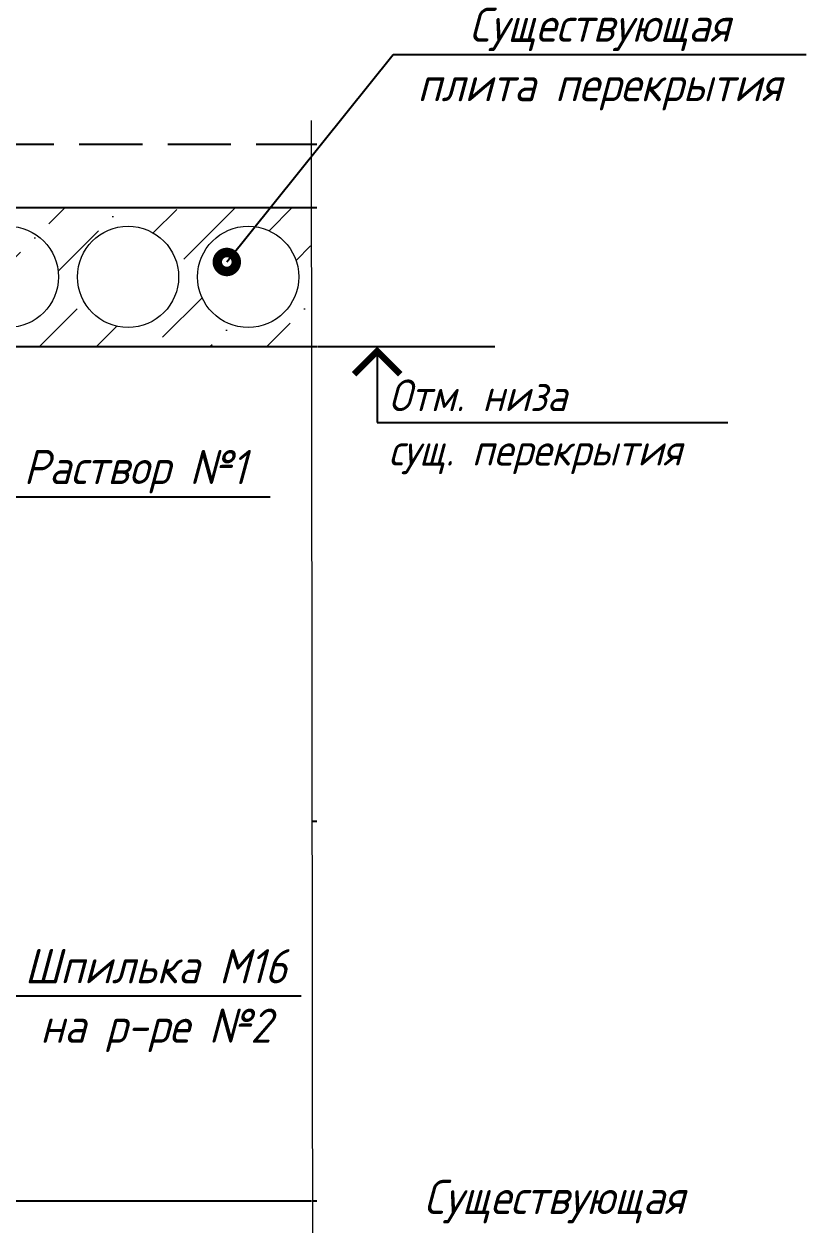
# Model space of a CAD drawing. Header units: millimetres. Extents: x 2058191 to 2089933, y 116142 to 208453.
# Drawn here: x 2073430 to 2074667, y 204522 to 206420 of the extents above; entities that cross this region are included whole.
import ezdxf
from ezdxf.enums import TextEntityAlignment as Align

# ---------------------------------------------------------------- set-up
doc = ezdxf.new("R2010")
doc.units = ezdxf.units.MM
doc.linetypes.add('ГОСТ 2.303 4', pattern=[7, 5, -2, 0])
for name, color, linetype, lineweight in [('1Стены', 252, 'Continuous', 25), ('монолит', 176, 'Continuous', 50), ('штрих', 8, 'Continuous', 5), ('штриховка кирпич', 42, 'Continuous', 5)]:
    doc.layers.add(name, color=color, linetype=linetype, lineweight=lineweight)
doc.layers.add('CS_UNPLOTTED', color=254, linetype='Continuous', plot=False)
doc.layers.add('Текст', color=7, linetype='Continuous')
doc.styles.add('GOST 2.304_new', font='isocpeur.ttf', dxfattribs={"width": 0.9, "oblique": 15})

msp = doc.modelspace()

# ---------------------------------------------------------------- hatches: boundary and pattern name
at = {"layer": 'штрих', "ltscale": 100}
h = msp.add_hatch(dxfattribs=at)
h.set_pattern_fill('ANSI36', color=256, scale=20)
h.set_pattern_definition([(45, (-39861497.944, -1232936.407), (33.67596045, 123.47852166), [158.75, -31.75, 0, -31.75])])
h.paths.add_polyline_path([(2072854.1, 206101.2), (2072854.1, 206130.5), (2073026.6, 206130.5), (2073026.6, 206100.8, 0.421649), (2072944.6, 206020.8, 0.421649), (2073026.6, 205940.8), (2073026.6, 205910.5), (2072854.1, 205910.5), (2072854.1, 205941.3, 0.419898), (2072935.7, 206021.2, 0.419898)])
h.paths.add_polyline_path([(2073041.3, 206130.5), (2073883.2, 206130.5), (2073883.5, 205910.5), (2073463, 205910.5), (2073463, 205966.1, 0.190246), (2073484.6, 206020.8, 1), (2073324.6, 206020.8, 0.680325), (2073463, 205966.1), (2073463, 205910.5), (2073041.3, 205910.5), (2073041.3, 205942.6, 0.353786), (2073104.6, 206020.8, 0.353786), (2073041.3, 206099)])
h.paths.add_polyline_path([(2073294.6, 206020.8, -1), (2073134.6, 206020.8, -1)], flags=16)
h.paths.add_polyline_path([(2073674.6, 206020.8, -1), (2073514.6, 206020.8, -1)], flags=16)
h.paths.add_polyline_path([(2073864.6, 206020.8, -1), (2073704.6, 206020.8, -1)], flags=16)
h.paths.add_polyline_path([(2073147.5, 205945), (2073168.9, 206025.1), (2073249.8, 206025.1), (2073228.3, 205945)], flags=16)
h.paths.add_polyline_path([(2073884.6, 206130.5), (2073893.1, 206130.5), (2073893.1, 205910.5), (2073884.9, 205910.5)])
h.paths.add_polyline_path([(2073325, 206024), (2073345.9, 206102), (2073462, 206102), (2073441.1, 206024)])
h.paths.add_polyline_path([(2072775.7, 206021.2, 0.355497), (2072839.4, 205942.9), (2072839.4, 205910.5), (2072715.8, 205910.5), (2072700.8, 205925.5), (2072700.8, 205990.5), (2072715.8, 206005.5), (2072715.8, 206130.5), (2072839.4, 206130.5), (2072839.4, 206099.6, 0.355497), (2072775.7, 206021.2)])

# ---------------------------------------------------------------- linework, layer by layer
at = {"layer": '1Стены', "color": 6, "linetype": 'ГОСТ 2.303 4', "ltscale": 20}
msp.add_line((2070997.3, 206230.5), (2073893.1, 206230.5), dxfattribs=at)
at = {"layer": 'CS_UNPLOTTED', "ltscale": 100}
for p, q in [((2073093, 204560.3), (2073884.9, 204560.3)), ((2073886.3, 204560.3), (2073893.1, 204560.3))]:
    msp.add_line(p, q, dxfattribs=at)
at = {"layer": 'монолит', "lineweight": 25, "ltscale": 100}
for p, q in [((2071001.6, 206130.5), (2073883.2, 206130.5)), ((2073884.6, 206130.5), (2073893.1, 206130.5)), ((2071001.3, 205910.5), (2073883.5, 205910.5)), ((2073884.9, 205910.5), (2073893.1, 205910.5)), ((2073885.4, 205160.3), (2073893.1, 205160.3))]:
    msp.add_line(p, q, dxfattribs=at)
at = {"layer": 'Текст', "ltscale": 20}
for p, q in [((2073750.8, 206044.3), (2074013.8, 206372.4)), ((2074013.8, 206372.4), (2074666.8, 206372.4)), ((2073392.3, 205673.2), (2073819.2, 205673.2)), ((2073408.6, 204884.1), (2073868.3, 204884.1))]:
    msp.add_line(p, q, dxfattribs=at)
at = {"layer": 'Текст', "linetype": 'Continuous', "ltscale": 10}
for p, q in [((2073894.4, 205910.5), (2074174.7, 205910.5)), ((2073988.6, 205910.5), (2073988.6, 205790.5)), ((2073988.6, 205790.5), (2074543.1, 205790.5))]:
    msp.add_line(p, q, dxfattribs=at)
at = {"layer": 'Текст', "ltscale": 20, "const_width": 30}
msp.add_lwpolyline([(2073758.3, 206044.3, 1), (2073743.3, 206044.3, 1)], format="xyb", close=True, dxfattribs=at)
at = {"layer": 'Текст', "linetype": 'Continuous', "ltscale": 10, "const_width": 10}
msp.add_lwpolyline([(2074025, 205866.9), (2073988.6, 205903.4), (2073952.1, 205866.9)], dxfattribs=at)
at = {"layer": 'штрих', "ltscale": 100}
for centre in [(2073404.6, 206020.8), (2073594.6, 206020.8), (2073784.6, 206020.8)]:
    msp.add_circle(centre, 80, dxfattribs=at)
at = {"layer": 'штриховка кирпич', "linetype": 'Continuous', "ltscale": 20}
msp.add_lwpolyline([(2073890.1, 202570.6), (2073887.4, 203875.9), (2073812.3, 203893.3), (2073962.3, 203928.5), (2073887.3, 203945.9), (2073884.5, 206267.9)], dxfattribs=at)

# ---------------------------------------------------------------- texts
at = {"layer": 'Текст', "ltscale": 20, "style": 'GOST 2.304_new', "oblique": 15, "width": 0.9}
for s, p in [('Существующая', (2074340.3, 206392.4)), ('Раствор №1', (2073605.7, 205693.2)), ('Шпилька М16', (2073638.5, 204904.1)), ('Существующая', (2074268.4, 204539.4))]:
    msp.add_text(s, height=54, dxfattribs=at).set_placement(p, align=Align.CENTER)
for s, p in [('плита перекрытия', (2074340.3, 206352.4)), ('на р-ре №2', (2073638.5, 204864.1))]:
    msp.add_text(s, height=54, dxfattribs=at).set_placement(p, align=Align.TOP_CENTER)
at = {"layer": 'Текст', "linetype": 'Continuous', "ltscale": 10, "style": 'GOST 2.304_new', "oblique": 15, "width": 0.9}
msp.add_text('Отм. низа', height=50, dxfattribs=at).set_placement((2074006.6, 205808.5))
msp.add_text('сущ. перекрытия', height=50, dxfattribs=at).set_placement((2074006.6, 205772.5), align=Align.TOP_LEFT)

doc.saveas('drawing.dxf')
